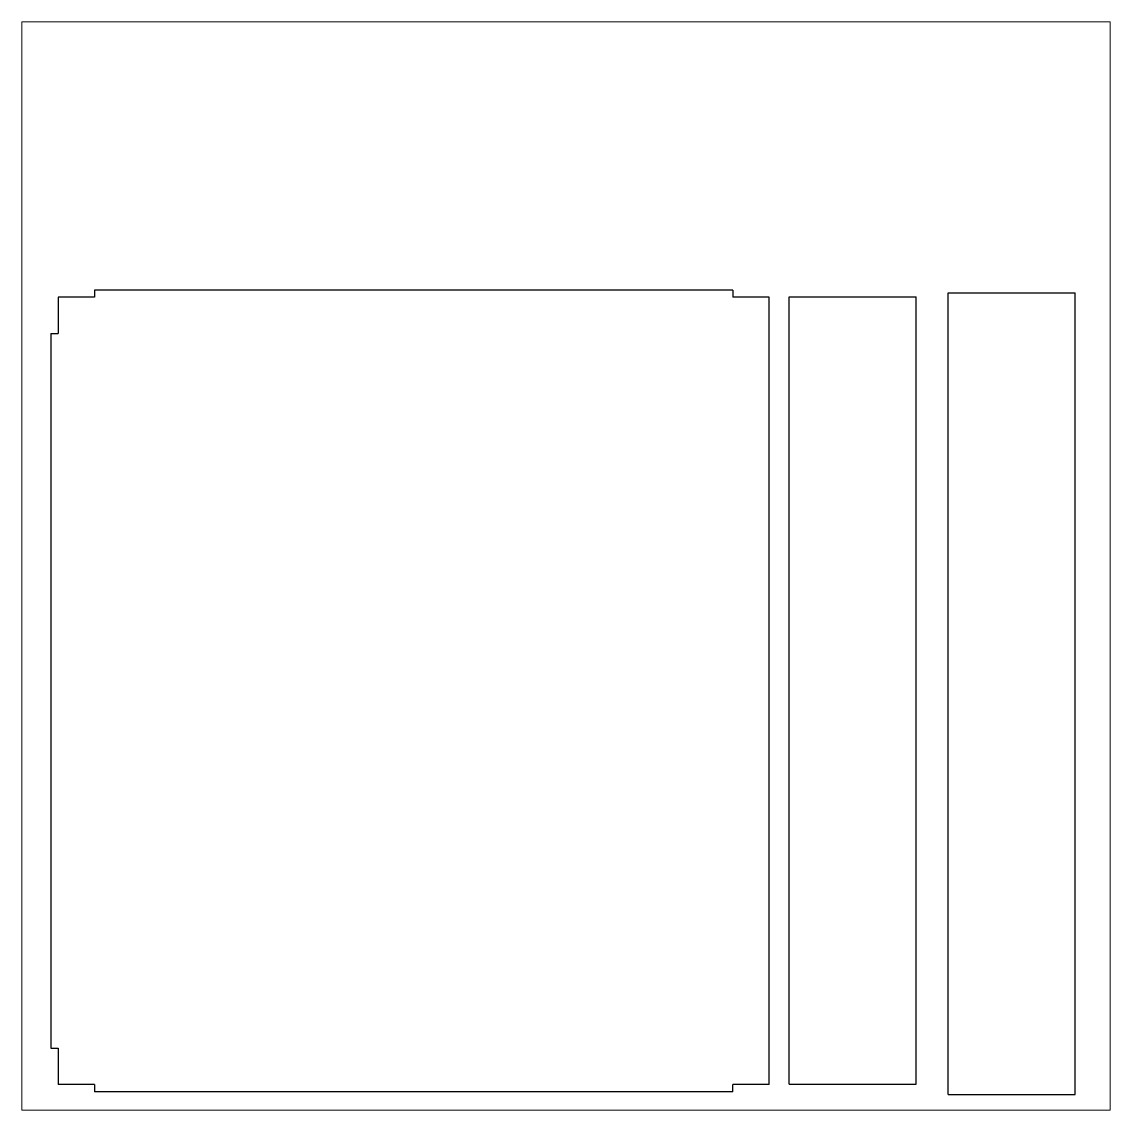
# Model space of a CAD drawing. Header units: millimetres. Extents: x 0 to 600, y 0 to 600.
import ezdxf

# ---------------------------------------------------------------- set-up
doc = ezdxf.new("R2010")
doc.units = ezdxf.units.MM
doc.layers.add('Construction', color=2, linetype='Continuous', lineweight=0)

msp = doc.modelspace()

# ---------------------------------------------------------------- linework, layer by layer
at = {"linetype": 'ByBlock'}
for p, q in [((392.021833, 452.129522), (40.021833, 452.129522)), ((40.021833, 452.129522), (40.021833, 448.129522)), ((392.021833, 452.129522), (392.021833, 448.129522)), ((510.713973, 8.640543), (510.713973, 450.640543)), ((510.713973, 450.640543), (580.713973, 450.640543)), ((580.713973, 8.640543), (580.713973, 450.640543)), ((40.021833, 448.129522), (20.021833, 448.129522)), ((20.021833, 448.129522), (20.021833, 448.129522)), ((20.021833, 448.129522), (20.021833, 428.129522)), ((412.021833, 448.129522), (392.021833, 448.129522)), ((412.021833, 14.129522), (412.021833, 448.129522)), ((422.966834, 14.327988), (422.966834, 448.327988)), ((422.966834, 448.327988), (492.966834, 448.327988)), ((492.966834, 14.327988), (492.966834, 448.327988)), ((16.021833, 428.129522), (20.021833, 428.129522)), ((16.021833, 428.129522), (16.021833, 34.129522)), ((20.021833, 428.129522), (20.021833, 428.129522)), ((16.021833, 34.129522), (20.021833, 34.129522)), ((20.021833, 34.129522), (20.021833, 14.129522)), ((20.021833, 34.129522), (20.021833, 34.129522)), ((40.021833, 14.129522), (20.021833, 14.129522)), ((20.021833, 14.129522), (20.021833, 14.129522)), ((40.021833, 14.129522), (40.021833, 10.129522)), ((392.021833, 10.129522), (392.021833, 14.129522)), ((412.021833, 14.129522), (392.021833, 14.129522)), ((422.966834, 14.327988), (492.966834, 14.327988)), ((392.021833, 10.129522), (40.021833, 10.129522)), ((510.713973, 8.640543), (580.713973, 8.640543))]:
    msp.add_line(p, q, dxfattribs=at)
at = {"layer": 'Construction'}
msp.add_lwpolyline([(0, 0), (600, 0), (600, 600), (0, 600)], close=True, dxfattribs=at)

doc.saveas('drawing.dxf')
